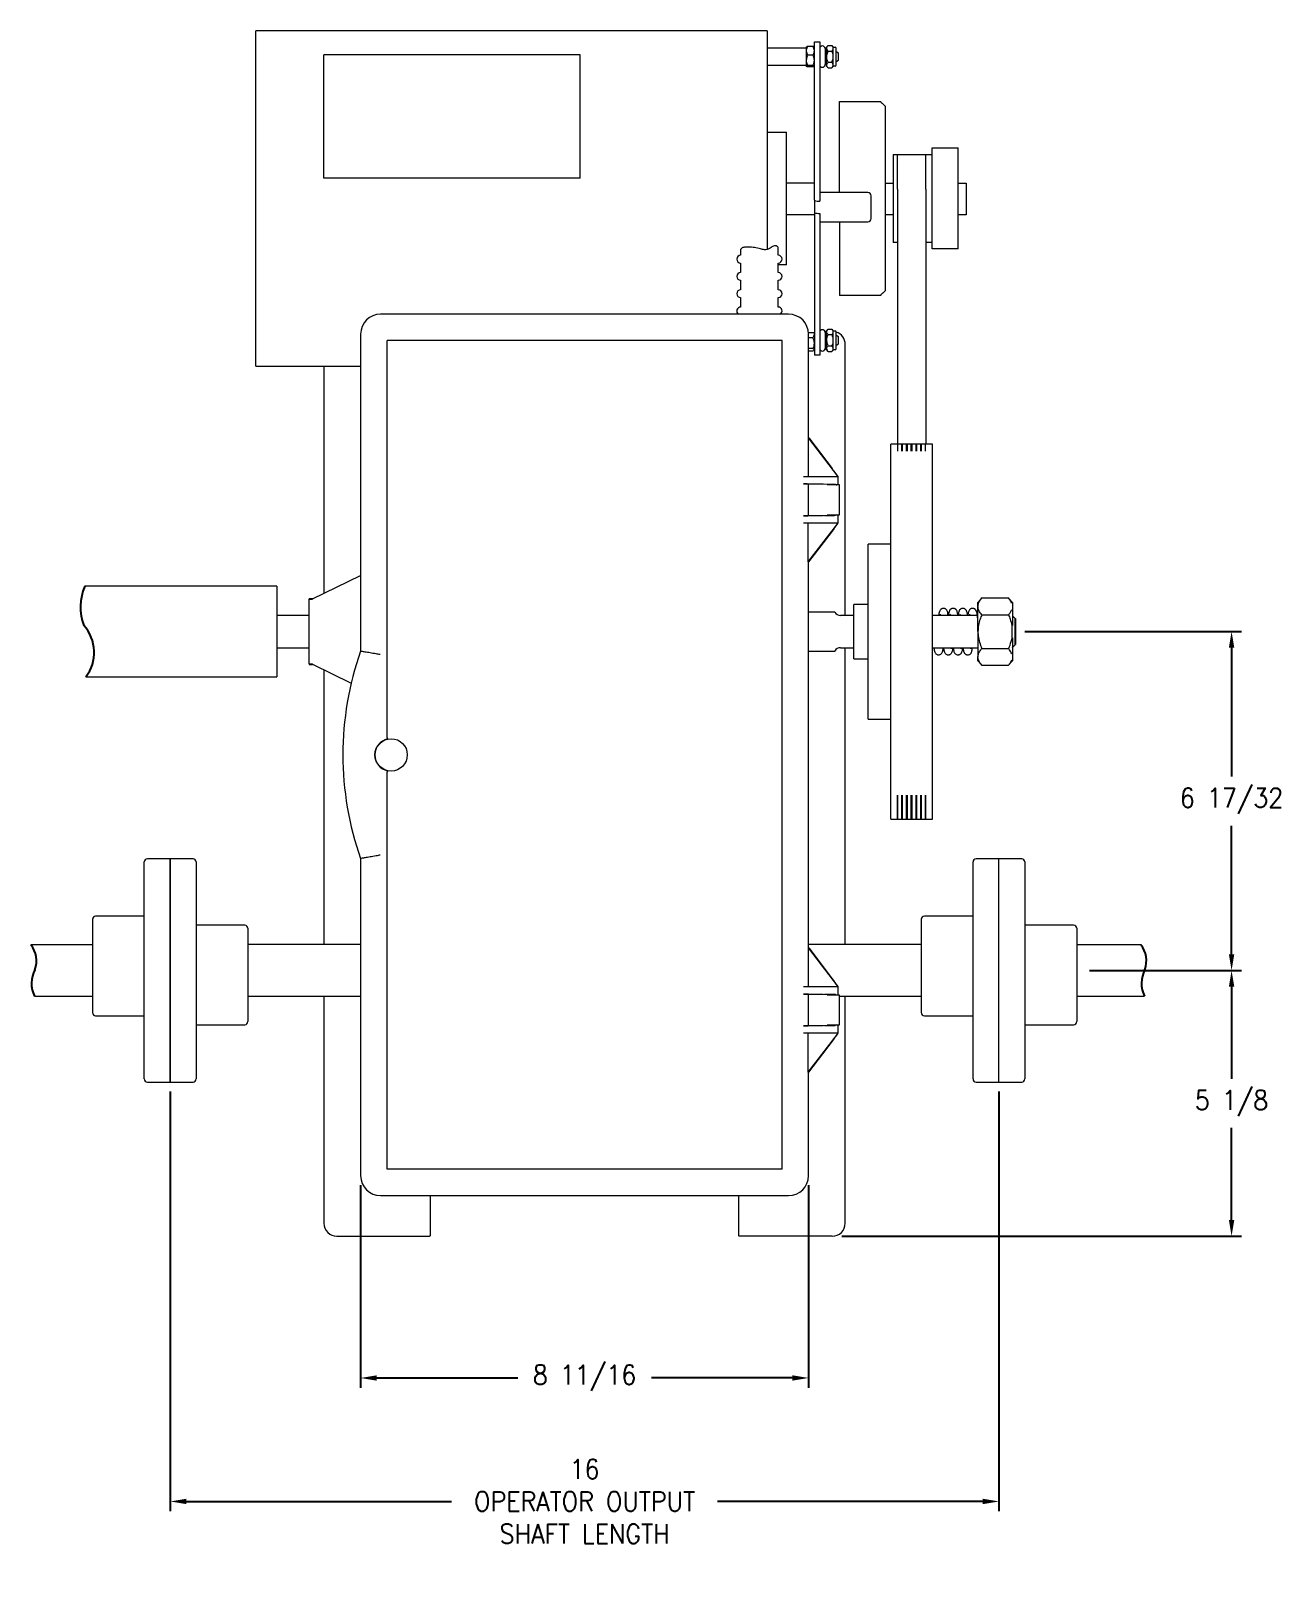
# Model space of a CAD drawing. Extents: x -1.4 to 50.9, y 7.6 to 42.8.
# Drawn here: x -1.38 to 22.76, y 10.89 to 40.79 of the extents above; entities that cross this region are included whole.
import ezdxf

# ---------------------------------------------------------------- set-up
doc = ezdxf.new("R2010")
doc.units = 0
doc.header["$LTSCALE"] = 0.5
doc.header["$MEASUREMENT"] = 0
doc.layers.get('Defpoints').update_dxf_attribs({"linetype": 'CONTINUOUS'})
doc.layers.add('DIM', color=1, linetype='CONTINUOUS')
doc.layers.add('OBJ', color=3, linetype='CONTINUOUS')
doc.styles.add('ROMANS', font='romans.shx', dxfattribs={"width": 0.9, "height": 0.375})
doc.dimstyles.new('GENIE', dxfattribs={"dimscale": 2, "dimtxt": 0.25, "dimasz": 0.156, "dimexe": 0.095, "dimexo": 0.0925, "dimgap": 0.095, "dimtad": 0, "dimtih": 1, "dimtoh": 1, "dimdec": 5, "dimzin": 4, "dimdsep": 46, "dimlunit": 5, "dimtxsty": 'ROMANS', "dimcen": 0.045, "dimadec": 0, "dimazin": 0, "dimtfac": 1, "dimtdec": 5, "dimtofl": 0, "dimtmove": 0, "dimatfit": 3, "dimfxl": 0, "dimfrac": 2, "dimtolj": 1, "dimtzin": 4, "dimarcsym": 0})

# ---------------------------------------------------------------- blocks, each defined once
blk = doc.blocks.new('*D31')
at = {"layer": 'Defpoints', "color": 0}
for p in [(1.312, 20.489), (17.312, 20.489), (17.312, 12.391)]:
    blk.add_point(p, dxfattribs=at)
at = {"layer": 'DIM', "color": 0, "lineweight": -2}
for p, q in [((1.312, 20.304), (1.312, 12.201)), ((17.312, 20.304), (17.312, 12.201)), ((1.624, 12.391), (6.744, 12.391)), ((17, 12.391), (11.881, 12.391))]:
    blk.add_line(p, q, dxfattribs=at)
at = {"layer": 'DIM', "color": 0}
for points in [[(1.624, 12.443), (1.624, 12.339), (1.312, 12.391)], [(17, 12.443), (17, 12.339), (17.312, 12.391)]]:
    blk.add_solid(points, dxfattribs=at)
at = {"layer": 'DIM', "color": 0, "insert": (9.312, 12.391), "char_height": 0.375, "attachment_point": 5, "style": 'ROMANS'}
blk.add_mtext('\\A1;16\\POPERATOR OUTPUT\\PSHAFT LENGTH', dxfattribs=at)
blk = doc.blocks.new('*D32')
at = {"layer": 'Defpoints', "color": 0}
for p in [(4.989, 18.682), (13.636, 18.682), (4.989, 14.775)]:
    blk.add_point(p, dxfattribs=at)
at = {"layer": 'DIM', "color": 0, "lineweight": -2}
for p, q in [((4.989, 18.497), (4.989, 14.585)), ((13.636, 18.497), (13.636, 14.585)), ((5.301, 14.775), (8.022, 14.775)), ((13.324, 14.775), (10.603, 14.775))]:
    blk.add_line(p, q, dxfattribs=at)
at = {"layer": 'DIM', "color": 0}
for points in [[(5.301, 14.827), (5.301, 14.723), (4.989, 14.775)], [(13.324, 14.827), (13.324, 14.723), (13.636, 14.775)]]:
    blk.add_solid(points, dxfattribs=at)
at = {"layer": 'DIM', "color": 0, "insert": (9.312, 14.775), "char_height": 0.375, "attachment_point": 5, "style": 'ROMANS'}
blk.add_mtext('\\A1;8 11/16', dxfattribs=at)
blk = doc.blocks.new('*D36')
at = {"layer": 'Defpoints', "color": 0}
for p in [(18.878, 22.645), (14.094, 17.513), (21.803, 17.513)]:
    blk.add_point(p, dxfattribs=at)
at = {"layer": 'DIM', "color": 0, "lineweight": -2}
for p, q in [((19.063, 22.645), (21.993, 22.645)), ((21.803, 22.333), (21.803, 20.554)), ((21.803, 17.825), (21.803, 19.603)), ((14.279, 17.513), (21.993, 17.513))]:
    blk.add_line(p, q, dxfattribs=at)
at = {"layer": 'DIM', "color": 0}
for points in [[(21.751, 22.333), (21.855, 22.333), (21.803, 22.645)], [(21.751, 17.825), (21.855, 17.825), (21.803, 17.513)]]:
    blk.add_solid(points, dxfattribs=at)
at = {"layer": 'DIM', "color": 0, "insert": (21.803, 20.079), "char_height": 0.375, "attachment_point": 5, "style": 'ROMANS'}
blk.add_mtext('\\A1;5 1/8', dxfattribs=at)
blk = doc.blocks.new('*D37')
at = {"layer": 'Defpoints', "color": 0}
for p in [(17.626, 29.188), (19.063, 22.645), (21.803, 22.645)]:
    blk.add_point(p, dxfattribs=at)
at = {"layer": 'DIM', "color": 0, "lineweight": -2}
for p, q in [((17.811, 29.188), (21.993, 29.188)), ((21.803, 28.876), (21.803, 26.392)), ((21.803, 22.957), (21.803, 25.44)), ((19.248, 22.645), (21.993, 22.645))]:
    blk.add_line(p, q, dxfattribs=at)
at = {"layer": 'DIM', "color": 0}
for points in [[(21.751, 28.876), (21.855, 28.876), (21.803, 29.188)], [(21.751, 22.957), (21.855, 22.957), (21.803, 22.645)]]:
    blk.add_solid(points, dxfattribs=at)
at = {"layer": 'DIM', "color": 0, "insert": (21.803, 25.916), "char_height": 0.375, "attachment_point": 5, "style": 'ROMANS'}
blk.add_mtext('\\A1;6 17/32', dxfattribs=at)

msp = doc.modelspace()

# ---------------------------------------------------------------- linework, layer by layer
at = {"layer": 'OBJ', "linetype": 'Continuous', "lineweight": 15}
for p, q in [((2.962946, 34.316168), (2.962946, 40.786163)), ((12.837943, 40.786163), (12.837943, 36.56649)), ((13.591947, 40.471871), (13.591947, 40.218647)), ((13.717943, 40.489254), (13.621946, 40.489254)), ((13.747942, 37.515865), (13.747942, 40.573856)), ((13.852546, 40.573856), (13.852546, 37.497026)), ((13.955545, 40.444863), (13.955545, 40.135865)), ((13.982944, 40.289577), (13.982944, 40.471871)), ((14.012943, 40.506868), (14.082948, 40.506868)), ((14.012943, 40.397804), (14.082948, 40.397804)), ((14.112948, 40.289577), (14.112948, 40.471871)), ((14.17044, 40.289663), (14.17044, 40.45187)), ((4.27544, 38.421971), (4.27544, 40.328277)), ((9.225442, 38.421971), (9.225442, 40.328277)), ((13.591947, 40.218647), (13.591947, 40.108857)), ((13.717943, 40.315725), (13.621946, 40.315725)), ((13.717943, 40.116836), (13.621946, 40.116836)), ((13.717943, 40.091473), (13.621946, 40.091473)), ((13.982944, 40.108857), (13.982944, 40.289577)), ((14.012943, 40.181298), (14.082948, 40.181298)), ((14.012943, 40.073859), (14.082948, 40.073859)), ((14.112948, 40.108857), (14.112948, 40.289577)), ((14.17044, 40.128858), (14.17044, 40.289663)), ((14.212943, 40.225363), (14.212943, 40.355365)), ((14.232148, 37.664187), (14.232148, 39.426161)), ((15.122144, 36.533062), (15.122144, 39.326159)), ((13.212946, 36.271159), (13.212946, 38.831159)), ((4.27544, 37.945068), (4.27544, 38.421971)), ((9.225442, 37.945068), (9.225442, 38.421971)), ((15.272741, 38.401161), (15.272741, 36.701161)), ((15.350246, 37.72966), (15.350246, 38.401161)), ((15.902242, 38.401097), (15.903246, 38.401161)), ((15.902242, 37.72966), (15.902242, 38.401161)), ((16.022746, 37.217689), (16.022746, 38.526159)), ((16.522749, 37.217689), (16.522749, 38.526159)), ((9.225442, 37.945068), (4.27544, 37.945068)), ((13.747942, 37.848489), (13.212946, 37.848489)), ((15.122144, 37.848489), (15.272741, 37.848489)), ((15.350246, 37.72966), (15.350246, 32.810076)), ((15.902242, 37.72966), (15.903246, 32.810076)), ((16.522749, 37.848489), (16.677947, 37.848489)), ((16.677947, 37.848489), (16.677947, 37.717099)), ((16.677947, 37.717099), (16.677947, 37.238659)), ((13.747942, 37.515865), (13.747942, 37.511306)), ((13.747942, 37.511306), (13.747942, 37.2772)), ((14.782942, 37.664187), (13.852546, 37.664187)), ((14.84294, 37.595299), (14.84294, 37.604415)), ((14.84294, 37.161954), (14.84294, 37.595299)), ((13.747942, 37.238659), (13.212946, 37.238659)), ((13.747942, 37.2772), (13.747942, 34.528464)), ((13.852546, 37.262994), (13.852546, 34.528464)), ((13.852546, 37.102183), (14.782942, 37.102183)), ((14.232148, 37.085918), (14.232148, 37.102183)), ((14.232148, 37.085918), (14.232148, 35.676159)), ((16.022746, 36.57616), (16.022746, 37.217689)), ((16.522749, 36.57616), (16.522749, 37.217689)), ((15.122144, 35.77616), (15.122144, 36.533062)), ((15.903246, 36.701161), (15.902242, 36.701222)), ((13.249929, 35.317883), (5.374935, 35.317883)), ((13.982944, 34.63045), (13.982944, 34.993462)), ((14.012943, 35.028429), (14.082948, 35.028429)), ((14.112948, 34.63045), (14.112948, 34.993462)), ((4.989025, 34.931983), (4.989025, 28.808849)), ((5.499936, 27.144227), (5.499936, 34.806982)), ((13.124937, 34.806982), (5.499936, 34.806982)), ((13.124937, 18.806974), (13.124937, 34.806982)), ((13.740527, 34.95893), (13.633638, 34.956254)), ((13.635838, 32.931979), (13.635838, 34.931983)), ((13.717943, 34.863306), (13.635867, 34.863306)), ((13.955545, 34.966456), (13.955545, 34.657456)), ((13.955545, 34.966455), (13.955545, 34.657457)), ((13.982944, 34.96542), (13.955545, 34.96542)), ((14.012943, 34.923453), (14.082948, 34.923453)), ((14.012943, 34.706979), (14.082948, 34.706979)), ((14.17044, 34.650449), (14.17044, 34.973462)), ((14.212943, 34.746956), (14.212943, 34.876956)), ((14.343942, 29.499587), (14.343942, 34.732528)), ((13.717943, 34.65548), (13.635867, 34.65548)), ((13.717943, 34.604131), (13.635867, 34.604131)), ((14.012943, 34.595483), (14.082948, 34.595483)), ((4.280941, 34.316168), (4.280941, 29.925269)), ((13.631014, 32.931979), (13.631014, 32.181974)), ((13.631014, 32.931979), (13.636571, 32.931979)), ((14.199558, 32.190347), (13.636571, 32.931979)), ((13.639236, 32.931979), (13.636571, 32.931979)), ((13.639236, 32.931979), (14.09226, 32.335201)), ((15.222739, 32.798859), (15.222739, 32.810085)), ((15.222739, 25.56508), (15.222739, 32.798859)), ((15.222744, 32.79885), (15.222744, 32.810085)), ((15.359746, 32.671424), (15.359746, 32.810085)), ((15.435744, 32.671424), (15.435744, 32.810085)), ((15.451743, 32.671424), (15.451743, 32.810085)), ((15.527741, 32.671424), (15.527741, 32.810085)), ((15.543746, 32.671424), (15.543746, 32.810085)), ((15.619744, 32.671424), (15.619744, 32.810085)), ((15.635743, 32.671424), (15.635743, 32.810085)), ((15.711741, 32.671424), (15.711741, 32.810085)), ((15.727746, 32.671424), (15.727746, 32.810085)), ((15.803744, 32.671424), (15.803744, 32.810085)), ((15.819743, 32.671424), (15.819743, 32.810085)), ((15.895741, 32.671424), (15.895741, 32.810085)), ((16.031739, 32.803684), (16.031739, 32.810085)), ((16.031739, 25.56508), (16.031739, 32.792673)), ((16.031743, 32.792669), (16.031743, 32.810076)), ((13.538021, 32.181974), (14.179705, 32.181974)), ((13.538021, 32.039064), (14.13541, 32.033141)), ((13.635838, 32.034728), (13.631361, 32.036962)), ((13.917942, 32.031977), (13.635838, 32.034728)), ((13.635838, 31.429229), (13.635838, 32.034728)), ((14.230843, 32.019474), (13.992884, 32.019474)), ((14.179705, 32.181974), (14.205847, 32.181974)), ((14.199558, 32.190347), (14.199558, 32.181974)), ((14.205847, 32.019474), (14.205847, 32.181974)), ((14.13541, 31.430815), (13.538021, 31.424892)), ((13.631361, 31.426995), (13.635838, 31.429229)), ((13.635838, 31.429229), (13.917942, 31.431979)), ((13.992884, 31.444482), (14.230843, 31.444482)), ((14.205847, 31.281982), (14.205847, 31.444482)), ((14.179705, 31.281982), (13.538021, 31.281982)), ((13.630291, 30.531977), (13.630291, 31.281982)), ((13.630291, 30.531977), (14.199041, 31.272999)), ((14.091781, 31.129732), (13.633679, 30.532888)), ((14.09226, 31.13038), (14.091781, 31.129732)), ((14.091781, 31.129732), (14.09226, 31.129732)), ((14.09226, 31.13038), (14.124775, 31.17276)), ((14.124775, 31.171652), (14.09226, 31.129732)), ((14.09226, 31.129732), (14.09226, 31.13038)), ((14.124775, 31.17276), (14.124775, 31.171652)), ((14.205847, 31.281982), (14.179705, 31.281982)), ((14.199041, 31.272999), (14.199041, 31.281982)), ((14.789747, 27.500081), (14.789747, 30.875084)), ((13.630291, 30.531977), (13.631361, 30.531977)), ((13.631361, 30.531977), (13.63535, 30.531977)), ((13.633679, 30.532888), (13.63535, 30.532888)), ((13.63535, 30.532888), (13.634646, 30.531977)), ((13.63535, 30.531977), (13.63535, 30.532888)), ((13.635838, 23.081978), (13.635838, 30.535704)), ((4.060634, 29.817547), (4.989025, 30.271498)), ((3.370435, 30.062583), (3.370435, 28.312582)), ((3.994801, 28.557618), (3.994801, 29.817547)), ((14.509746, 29.426222), (14.509746, 29.712587)), ((16.905946, 29.674721), (16.905946, 29.750086)), ((16.905946, 29.187587), (16.905946, 29.674721)), ((16.980945, 29.8371), (17.495938, 29.8371)), ((17.570946, 29.750086), (17.570946, 29.723513)), ((17.570946, 29.723513), (17.570946, 29.603506)), ((17.570946, 29.603506), (17.570946, 29.307585)), ((14.509746, 28.948943), (14.509746, 29.426222)), ((16.980945, 29.512343), (17.495938, 29.512343)), ((17.565943, 29.187587), (17.565943, 29.30767)), ((16.905946, 29.187587), (16.905946, 28.700444)), ((17.565943, 29.065205), (17.565943, 29.187587)), ((17.570946, 29.06758), (17.570946, 28.771659)), ((14.343942, 23.144277), (14.343942, 28.875587)), ((14.509746, 28.662588), (14.509746, 28.948943)), ((16.905946, 28.625088), (16.905946, 28.700444)), ((16.980945, 28.862822), (17.495938, 28.862822)), ((17.570946, 28.771659), (17.570946, 28.651662)), ((4.060634, 28.557618), (4.807696, 28.192331)), ((4.280941, 28.449898), (4.280941, 23.144277)), ((16.980945, 28.538066), (17.495938, 28.538066)), ((17.570946, 28.651662), (17.570946, 28.625088)), ((5.499936, 18.806974), (5.499936, 26.469728)), ((15.350246, 25.56508), (15.350246, 26.02936)), ((15.359746, 25.56508), (15.359746, 26.02936)), ((15.435739, 25.56508), (15.435739, 26.02936)), ((15.451743, 25.56508), (15.451743, 26.02936)), ((15.527746, 25.56508), (15.527746, 26.02936)), ((15.543741, 25.56508), (15.543741, 26.02936)), ((15.619744, 25.56508), (15.619744, 26.02936)), ((15.635748, 25.56508), (15.635748, 26.02936)), ((15.711741, 25.56508), (15.711741, 26.02936)), ((15.727746, 25.56508), (15.727746, 26.02936)), ((15.803739, 25.56508), (15.803739, 26.02936)), ((15.819743, 25.56508), (15.819743, 26.02936)), ((15.895746, 25.56508), (15.895746, 26.02936)), ((15.902242, 25.56508), (15.902242, 26.02936)), ((16.031739, 25.571481), (16.031739, 25.570806)), ((0.812439, 20.548528), (0.812439, 24.741024)), ((1.312442, 20.488529), (1.312442, 24.801023)), ((1.312442, 24.801023), (1.312442, 20.488529)), ((1.812445, 24.741024), (1.812445, 20.548528)), ((4.989025, 24.805106), (4.989025, 18.681982)), ((16.812447, 20.548528), (16.812447, 24.741024)), ((17.312441, 20.488529), (17.312441, 24.801023)), ((17.812444, 24.741024), (17.812444, 20.548528)), ((-0.187558, 23.631965), (-0.187558, 21.829774)), ((15.812443, 23.631967), (15.81244, 21.829774)), ((2.812442, 23.459546), (2.812442, 21.657587)), ((18.812443, 23.459778), (18.812441, 21.769775)), ((13.631014, 23.081978), (13.631014, 22.331974)), ((13.631014, 23.081978), (13.636571, 23.081978)), ((14.199558, 22.340346), (13.636571, 23.081978)), ((13.639236, 23.081978), (13.636571, 23.081978)), ((13.639236, 23.081978), (14.09226, 22.4852)), ((14.09226, 22.4852), (14.125103, 22.441928)), ((4.280941, 22.145275), (4.280941, 17.762531)), ((13.538021, 22.331974), (14.179705, 22.331974)), ((13.538021, 22.189063), (14.13541, 22.18314)), ((13.635838, 22.184727), (13.631361, 22.186961)), ((13.917942, 22.181976), (13.635838, 22.184727)), ((13.635838, 21.579228), (13.635838, 22.184727)), ((14.230843, 22.169474), (13.992884, 22.169474)), ((14.179705, 22.331974), (14.205847, 22.331974)), ((14.199558, 22.340346), (14.199558, 22.331974)), ((14.205847, 22.169474), (14.205847, 22.331974)), ((14.343942, 17.762531), (14.343942, 22.145275)), ((14.13541, 21.580814), (13.538021, 21.574891)), ((13.631361, 21.576994), (13.635838, 21.579228)), ((13.635838, 21.579228), (13.917942, 21.581978)), ((13.992884, 21.594481), (14.230843, 21.594481)), ((14.205847, 21.431981), (14.205847, 21.594481)), ((18.812441, 21.769775), (18.812441, 21.657587)), ((14.179705, 21.431981), (13.538021, 21.431981)), ((13.630291, 20.681976), (13.630291, 21.431981)), ((13.630291, 20.681976), (14.199041, 21.422998)), ((14.091781, 21.27974), (13.633679, 20.682887)), ((14.09226, 21.280379), (14.091781, 21.27974)), ((14.091781, 21.27974), (14.09226, 21.27974)), ((14.09226, 21.280379), (14.124775, 21.322759)), ((14.124775, 21.321651), (14.09226, 21.27974)), ((14.09226, 21.27974), (14.09226, 21.280379)), ((14.124775, 21.322759), (14.124775, 21.321651)), ((14.205847, 21.431981), (14.179705, 21.431981)), ((14.199041, 21.422998), (14.199041, 21.431981)), ((13.630291, 20.681976), (13.631361, 20.681976)), ((13.631361, 20.681976), (13.63535, 20.681976)), ((13.633679, 20.682887), (13.63535, 20.682887)), ((13.63535, 20.682887), (13.634646, 20.681976)), ((13.63535, 20.681976), (13.63535, 20.682887)), ((13.635838, 18.681982), (13.635838, 20.685703)), ((13.124937, 18.806974), (5.499936, 18.806974)), ((5.374935, 18.296073), (13.249929, 18.296073)), ((6.333443, 18.296073), (6.333443, 17.561471)), ((12.291439, 17.561471), (12.291439, 18.296073)), ((4.530943, 17.51253), (6.318875, 17.51253)), ((6.333443, 17.561471), (6.333443, 17.526478)), ((12.291439, 17.526478), (12.291439, 17.561471)), ((14.09394, 17.51253), (12.306017, 17.51253))]:
    msp.add_line(p, q, dxfattribs=at)
at = {"layer": 'OBJ'}
for p, q in [((3.994801, 29.817547), (4.060634, 29.817547)), ((17.625942, 29.439588), (17.625942, 28.935586)), ((3.994801, 28.557618), (4.060634, 28.557618))]:
    msp.add_line(p, q, dxfattribs=at)
at = {"layer": 'OBJ', "linetype": 'Continuous', "lineweight": 15, "flags": 128}
msp.add_lwpolyline([(17.312441, 24.801023), (17.312441, 24.801023)], dxfattribs=at)
at = {"layer": 'OBJ', "linetype": 'Continuous', "lineweight": 15}
msp.add_circle((5.577424, 26.806978), 0.3125, dxfattribs=at)
for centre, radius, start, end in [((13.904045, 40.444864), 0.0515, 0, 180), ((14.150445, 40.45187), 0.02, 0, 90), ((13.904045, 40.135864), 0.0515, 180, 0), ((14.150445, 40.128858), 0.02, 270, 0), ((13.836188, 37.767476), 0.270944, 250.992058, 273.6143477), ((14.783064, 37.604311), 0.059876, 0.1000855, 90.1176964), ((13.835824, 37.532077), 0.269603, 250.9756734, 273.5559462), ((14.783064, 37.162059), 0.059876, 269.8823036, 359.8999145), ((12.324943, 36.379903), 0.075, 90, 270), ((13.049943, 36.379903), 0.075, 270, 90), ((12.324943, 36.046361), 0.075, 90, 270), ((13.049943, 36.046361), 0.075, 270, 90), ((12.324943, 35.71282), 0.075, 90, 270), ((13.049943, 35.71282), 0.075, 270, 90), ((5.374933, 34.931978), 0.385909, 90, 180), ((12.324943, 35.379278), 0.075, 90, 234.9390204), ((13.049943, 35.379278), 0.075, 305.0609796, 90), ((13.249933, 34.931978), 0.385909, 0, 90), ((13.904045, 34.966456), 0.0515, 0, 180), ((13.904045, 34.966456), 0.0515, 0, 61.5933844), ((14.150445, 34.973462), 0.02, 0, 90), ((14.093943, 34.732528), 0.25, 0, 72.1816636), ((13.904045, 34.657456), 0.0515, 180, 0), ((13.904045, 34.657456), 0.0515, 298.5704506, 0), ((14.150445, 34.65045), 0.02, 270, 0), ((14.250943, 29.624584), 0.125, 210, 270), ((10.656787, 26.806978), 6.010909, 160.5466288, 199.4533712), ((14.250943, 28.750584), 0.125, 90, 150), ((5.577424, 26.806978), 0.31504, 102.5866872, 257.4133128), ((0.872443, 24.741028), 0.06, 90, 180), ((1.752443, 24.741028), 0.06, 0, 90), ((16.872443, 24.741028), 0.06, 90, 180), ((17.752443, 24.741028), 0.06, 0, 90), ((-0.127557, 23.631967), 0.06, 90, 180), ((15.872443, 23.631967), 0.06, 90, 180), ((2.752443, 23.459778), 0.06, 0, 90), ((18.752443, 23.459778), 0.06, 0, 90), ((-0.127557, 21.829778), 0.06, 180, 270), ((15.872443, 21.829778), 0.06, 180, 270), ((2.752443, 21.657589), 0.06, 270, 0), ((18.752443, 21.657589), 0.06, 270, 0), ((0.872443, 20.548528), 0.06, 180, 270), ((1.752443, 20.548528), 0.06, 270, 0), ((16.872443, 20.548528), 0.06, 180, 270), ((17.752443, 20.548528), 0.06, 270, 0), ((5.374933, 18.681978), 0.385909, 180, 270), ((13.249933, 18.681978), 0.385909, 270, 0), ((4.530943, 17.762528), 0.25, 180, 270), ((14.093943, 17.762528), 0.25, 270, 0)]:
    msp.add_arc(centre, radius, start, end, dxfattribs=at)
at = {"layer": 'OBJ'}
for centre, radius, start, end in [((0.616395, 29.658537), 1.035988, 157.0448202, 199.8936723), ((-0.923421, 28.785453), 0.76873, 322.0384322, 42.6230742), ((-1.786742, 22.828757), 0.516918, 340.7615955, 37.3381959), ((19.641687, 22.828757), 0.516918, 340.7615955, 37.3381959), ((-0.813983, 22.393628), 0.552326, 151.3514046, 206.4892869), ((20.614445, 22.393628), 0.552326, 151.3514046, 206.4892869)]:
    msp.add_arc(centre, radius, start, end, dxfattribs=at)
at = {"layer": 'OBJ', "linetype": 'Continuous', "lineweight": 15}
for centre, major_axis, ratio, start_param, end_param in [((14.085843, 32.341895), (-0.124992, 0.167957), 0.008359396, 3.581087765, 4.404121457), ((13.256422, 32.036905), (0.375, 0), 0.008726868, 0.017453293, 0.721324599), ((13.256422, 31.427051), (0.375, 0), 0.008726868, 5.561860708, 6.265732015), ((14.085843, 31.431979), (0.142, 0), 0.008726868, 3.14263738, 5.068976075), ((14.085843, 31.123754), (0.124992, 0.166179), 0.008384536, 5.011049807, 5.834083499), ((14.085843, 22.491895), (-0.124992, 0.167957), 0.008359396, 3.581087765, 4.404121457), ((13.256422, 22.186905), (0.375, 0), 0.008726868, 0.017453293, 0.721324599), ((14.085843, 22.181977), (0.142, 0), 0.008726868, 1.214209232, 3.140547927), ((13.256422, 21.577051), (0.375, 0), 0.008726868, 5.561860708, 6.265732015), ((14.085843, 21.581979), (0.142, 0), 0.008726868, 3.14263738, 5.068976075), ((14.085843, 21.273754), (0.124992, 0.166179), 0.008384536, 5.011049807, 5.834083499)]:
    msp.add_ellipse(centre, major_axis=major_axis, ratio=ratio, start_param=start_param, end_param=end_param, dxfattribs=at)
for points in [[(12.837943, 40.786163), (2.962946, 40.786163)], [(12.837943, 40.460365), (13.591947, 40.460365)], [(13.591947, 40.471871), (13.598461, 40.479471)], [(13.621946, 40.489254), (13.598827, 40.479157)], [(13.73971, 40.481473), (13.747942, 40.471871)], [(13.747942, 40.573856), (13.852546, 40.573856)], [(13.955545, 40.409363), (13.982944, 40.409363)], [(13.982944, 40.471871), (14.012559, 40.506425)], [(14.08338, 40.506361), (14.112948, 40.471871)], [(14.112948, 40.471871), (14.150447, 40.471871)], [(14.17044, 40.385364), (14.182943, 40.385364)], [(14.182943, 40.385364), (14.212943, 40.355365)], [(9.225442, 40.328277), (4.27544, 40.328277)], [(13.591947, 40.120363), (12.837943, 40.120363)], [(13.598461, 40.101256), (13.591947, 40.108857)], [(13.747942, 40.108857), (13.73971, 40.099255)], [(13.982944, 40.171365), (13.955545, 40.171365)], [(14.012559, 40.074303), (13.982944, 40.108857)], [(14.112948, 40.108857), (14.08338, 40.074366)], [(14.150447, 40.108857), (14.112948, 40.108857)], [(14.182943, 40.195364), (14.17044, 40.195364)], [(14.212943, 40.225363), (14.182943, 40.195364)], [(14.232148, 39.426161), (15.022149, 39.426161)], [(15.022149, 39.426161), (15.122144, 39.326159)], [(12.837943, 38.831159), (13.212946, 38.831159)], [(15.272741, 38.401161), (15.352246, 38.401161)], [(15.350246, 38.401161), (15.902242, 38.401161)], [(15.443248, 38.401161), (15.444243, 38.401161)], [(15.535246, 38.401161), (15.536241, 38.401161)], [(15.627244, 38.401161), (15.628248, 38.401161)], [(15.719241, 38.401161), (15.720246, 38.401161)], [(15.811248, 38.401161), (15.812243, 38.401161)], [(15.903246, 38.401161), (16.022746, 38.401161)], [(16.022746, 38.526159), (16.522749, 38.526159)], [(15.272741, 37.238659), (15.122144, 37.238659)], [(16.677947, 37.238659), (16.522749, 37.238659)], [(12.32494, 36.564521), (12.32494, 36.454905)], [(13.049939, 36.454905), (13.049939, 36.602527)], [(15.350246, 36.701161), (15.272741, 36.701161)], [(16.022746, 36.701161), (15.903246, 36.701161)], [(16.522749, 36.57616), (16.022746, 36.57616)], [(12.32494, 36.304898), (12.32494, 36.121363)], [(13.049939, 36.121363), (13.049939, 36.304898)], [(13.212946, 36.271159), (13.049943, 36.271159)], [(12.32494, 35.971366), (12.32494, 35.787821)], [(13.049939, 35.787821), (13.049939, 35.971366)], [(12.32494, 35.637824), (12.32494, 35.454279)], [(13.049939, 35.454279), (13.049939, 35.637824)], [(15.022149, 35.676159), (14.232148, 35.676159)], [(15.122144, 35.77616), (15.022149, 35.676159)], [(13.982944, 34.993462), (14.014858, 35.03069)], [(14.081033, 35.03069), (14.112948, 34.993462)], [(14.112948, 34.993462), (14.150447, 34.993462)], [(13.982944, 34.692956), (13.955545, 34.692956)], [(14.17044, 34.906956), (14.182943, 34.906956)], [(14.182943, 34.716956), (14.17044, 34.716956)], [(14.182943, 34.906956), (14.212943, 34.876956)], [(14.212943, 34.746956), (14.182943, 34.716956)], [(13.747942, 34.63045), (13.73635, 34.616924)], [(13.852546, 34.528464), (13.747942, 34.528464)], [(14.014858, 34.593221), (13.982944, 34.63045)], [(14.112948, 34.63045), (14.081033, 34.593221)], [(14.150447, 34.63045), (14.112948, 34.63045)], [(2.962946, 34.316168), (4.989025, 34.316168)], [(16.031739, 32.810085), (15.222744, 32.810085)], [(16.031743, 32.810076), (15.903246, 32.810076)], [(14.230843, 31.444482), (14.230843, 32.019474)], [(15.222739, 30.875084), (14.789747, 30.875084)], [(1.980436, 30.062583), (-0.337553, 30.062583)], [(3.370435, 30.062583), (1.980436, 30.062583)], [(14.789747, 29.712587), (14.509746, 29.712587)], [(16.980945, 29.8371), (16.905946, 29.750086)], [(17.570946, 29.750086), (17.495938, 29.8371)], [(3.994801, 29.499587), (3.370435, 29.499587)], [(14.142694, 29.562083), (13.635838, 29.562083)], [(14.509746, 29.499587), (14.25094, 29.499587)], [(16.905946, 29.499587), (16.031739, 29.499587)], [(16.183022, 29.499587), (16.071744, 29.499587)], [(16.370537, 29.499587), (16.331827, 29.499587)], [(16.557921, 29.499587), (16.51938, 29.499587)], [(16.745774, 29.499587), (16.706923, 29.499587)], [(17.625942, 29.439588), (17.570946, 29.494584)], [(3.370435, 28.875587), (3.994801, 28.875587)], [(4.989025, 28.808849), (4.993503, 28.808079)], [(13.635838, 28.813082), (14.142694, 28.813082)], [(14.25094, 28.875587), (14.509746, 28.875587)], [(16.031739, 28.875587), (16.905946, 28.875587)], [(16.202593, 28.875587), (16.242044, 28.875587)], [(16.391009, 28.875587), (16.429532, 28.875587)], [(16.578553, 28.875587), (16.616944, 28.875587)], [(17.570946, 28.880581), (17.625942, 28.935586)], [(14.509746, 28.662588), (14.789747, 28.662588)], [(16.905946, 28.625088), (16.980945, 28.538066)], [(17.495938, 28.538066), (17.570946, 28.625088)], [(-0.317337, 28.312582), (1.980436, 28.312582)], [(1.980436, 28.312582), (3.370435, 28.312582)], [(14.789747, 27.500081), (15.222739, 27.500081)], [(5.500039, 27.143223), (5.499936, 27.144227)], [(5.499936, 26.469728), (5.500039, 26.470732)], [(15.222739, 25.56508), (16.031739, 25.56508)], [(1.312442, 24.801023), (0.872447, 24.801023)], [(1.752446, 24.801023), (1.312442, 24.801023)], [(4.989025, 24.805106), (4.993503, 24.805876)], [(17.312441, 24.801023), (16.872446, 24.801023)], [(17.752445, 24.801023), (17.312441, 24.801023)], [(0.812439, 23.691964), (-0.127559, 23.691964)], [(16.812447, 23.691964), (15.872439, 23.691964)], [(2.752443, 23.519777), (1.812445, 23.519777)], [(18.752442, 23.519777), (17.812444, 23.519777)], [(-0.187558, 23.142278), (-1.375757, 23.142278)], [(4.989025, 23.144277), (2.812442, 23.144277)], [(15.81244, 23.144277), (13.635838, 23.144277)], [(20.052672, 23.142278), (18.812441, 23.142278)], [(-1.308324, 22.147274), (-0.187558, 22.147274)], [(2.812442, 22.145275), (4.989025, 22.145275)], [(14.230843, 21.594481), (14.230843, 22.169474)], [(14.230843, 22.145275), (15.81244, 22.145275)], [(18.812441, 22.147274), (20.120104, 22.147274)], [(-0.127559, 21.769775), (0.812439, 21.769775)], [(1.812445, 21.597588), (2.752443, 21.597588)], [(15.872439, 21.769775), (16.812447, 21.769775)], [(17.812444, 21.597588), (18.752442, 21.597588)], [(0.872447, 20.488529), (1.312442, 20.488529)], [(1.312442, 20.488529), (1.752446, 20.488529)], [(16.872446, 20.488529), (17.312441, 20.488529)], [(17.312441, 20.488529), (17.752445, 20.488529)]]:
    msp.add_open_spline(points, degree=1, dxfattribs=at)
for points, knots in [([(13.621946, 40.315725), (13.611381, 40.339403), (13.590129, 40.387031), (13.601484, 40.448339), (13.617538, 40.48044), (13.621946, 40.489254)], [0, 0, 0, 0, 0.417654337, 0.840101315, 1, 1, 1, 1]), ([(13.717943, 40.489254), (13.728508, 40.465576), (13.74976, 40.417947), (13.738405, 40.356638), (13.722351, 40.324539), (13.717943, 40.315725)], [0, 0, 0, 0, 0.41766239, 0.840109262, 1, 1, 1, 1]), ([(13.737007, 40.479157), (13.736039, 40.481256), (13.734425, 40.484758), (13.722656, 40.487968), (13.717943, 40.489254)], [0, 0, 0, 0, 0.599458797, 1, 1, 1, 1]), ([(14.012943, 40.397804), (14.002376, 40.412686), (13.981121, 40.442621), (13.992496, 40.481147), (14.008539, 40.501328), (14.012943, 40.506868)], [0, 0, 0, 0, 0.417675251, 0.840137988, 1, 1, 1, 1]), ([(14.012943, 40.181298), (14.009136, 40.190709), (13.994194, 40.227647), (13.982255, 40.296184), (13.997342, 40.359918), (14.010435, 40.391714), (14.012943, 40.397804)], [0, 0, 0, 0, 0.136754206, 0.536770794, 0.911277174, 1, 1, 1, 1]), ([(14.082948, 40.506868), (14.093515, 40.491986), (14.114771, 40.462047), (14.103397, 40.423523), (14.087353, 40.403343), (14.082948, 40.397804)], [0, 0, 0, 0, 0.417639549, 0.840143161, 1, 1, 1, 1]), ([(14.082948, 40.397804), (14.085456, 40.391714), (14.09855, 40.359918), (14.113637, 40.296184), (14.101697, 40.227647), (14.086755, 40.190709), (14.082948, 40.181298)], [0, 0, 0, 0, 0.088722826, 0.463229206, 0.863245794, 1, 1, 1, 1]), ([(13.621946, 40.091473), (13.611381, 40.094934), (13.590129, 40.101896), (13.601482, 40.110854), (13.617538, 40.115547), (13.621946, 40.116836)], [0, 0, 0, 0, 0.417668657, 0.84012958, 1, 1, 1, 1]), ([(13.621946, 40.116836), (13.619435, 40.12243), (13.606324, 40.151631), (13.591272, 40.210188), (13.60318, 40.273151), (13.618136, 40.30708), (13.621946, 40.315725)], [0, 0, 0, 0, 0.088736095, 0.463228016, 0.863224647, 1, 1, 1, 1]), ([(13.717943, 40.315725), (13.721753, 40.30708), (13.736708, 40.273151), (13.748616, 40.210188), (13.733565, 40.151631), (13.720454, 40.12243), (13.717943, 40.116836)], [0, 0, 0, 0, 0.136775353, 0.536771984, 0.911263905, 1, 1, 1, 1]), ([(13.717943, 40.116836), (13.728508, 40.113375), (13.749759, 40.106413), (13.738407, 40.097455), (13.722351, 40.092762), (13.717943, 40.091473)], [0, 0, 0, 0, 0.417668657, 0.84012958, 1, 1, 1, 1]), ([(14.012943, 40.073859), (14.002376, 40.08852), (13.98112, 40.11801), (13.992498, 40.155964), (14.008539, 40.175841), (14.012943, 40.181298)], [0, 0, 0, 0, 0.417661023, 0.840118724, 1, 1, 1, 1]), ([(14.082948, 40.181298), (14.093515, 40.166636), (14.114771, 40.137144), (14.103398, 40.099199), (14.087353, 40.079317), (14.082948, 40.073859)], [0, 0, 0, 0, 0.417660165, 0.840153319, 1, 1, 1, 1]), ([(13.046776, 36.602527), (13.047769, 36.603149), (13.053073, 36.606471), (13.032948, 36.627411), (12.998705, 36.640563), (12.951486, 36.632502), (12.901821, 36.596434), (12.846032, 36.564541), (12.779334, 36.558079), (12.697236, 36.582508), (12.591478, 36.6069), (12.48189, 36.613548), (12.394731, 36.610694), (12.341255, 36.597638), (12.32302, 36.565265), (12.325536, 36.564588), (12.325785, 36.564521)], [0, 0, 0, 0, 0.020838818, 0.11126239, 0.179195022, 0.231876563, 0.306354892, 0.370040081, 0.415987171, 0.486363791, 0.590279485, 0.692679066, 0.791552748, 0.892469783, 0.989387659, 1, 1, 1, 1]), ([(14.012943, 34.923453), (14.002376, 34.937777), (13.981121, 34.96659), (13.992495, 35.003673), (14.008539, 35.023097), (14.012943, 35.028429)], [0, 0, 0, 0, 0.417680342, 0.840146075, 1, 1, 1, 1]), ([(14.082948, 35.028429), (14.093515, 35.014105), (14.114772, 34.98529), (14.103394, 34.948205), (14.087353, 34.928785), (14.082948, 34.923453)], [0, 0, 0, 0, 0.417645187, 0.840111381, 1, 1, 1, 1]), ([(13.740527, 34.95893), (13.741048, 34.957577), (13.749976, 34.934379), (13.737753, 34.900125), (13.72221, 34.871237), (13.717943, 34.863306)], [0, 0, 0, 0, 0.043020918, 0.73725822, 1, 1, 1, 1]), ([(13.717943, 34.863306), (13.720454, 34.857461), (13.733566, 34.826944), (13.748616, 34.76576), (13.736709, 34.699967), (13.721753, 34.664514), (13.717943, 34.65548)], [0, 0, 0, 0, 0.088730838, 0.463230651, 0.863229349, 1, 1, 1, 1]), ([(14.012943, 34.706979), (14.002376, 34.736518), (13.98112, 34.795938), (13.992496, 34.872405), (14.008539, 34.912457), (14.012943, 34.923453)], [0, 0, 0, 0, 0.417658767, 0.840133895, 1, 1, 1, 1]), ([(14.012943, 34.595483), (14.010435, 34.598619), (13.997339, 34.614996), (13.982255, 34.647812), (13.994196, 34.683113), (14.009136, 34.702132), (14.012943, 34.706979)], [0, 0, 0, 0, 0.0887053772, 0.4632310965, 0.863234167, 1, 1, 1, 1]), ([(14.082948, 34.923453), (14.093515, 34.893913), (14.114771, 34.834493), (14.103396, 34.758026), (14.087353, 34.717974), (14.082948, 34.706979)], [0, 0, 0, 0, 0.417658069, 0.840133208, 1, 1, 1, 1]), ([(14.082948, 34.706979), (14.086755, 34.702132), (14.101696, 34.683113), (14.113636, 34.647812), (14.098553, 34.614996), (14.085456, 34.598619), (14.082948, 34.595483)], [0, 0, 0, 0, 0.136765833, 0.5367689035, 0.9112946228, 1, 1, 1, 1]), ([(13.717943, 34.65548), (13.728508, 34.648473), (13.74976, 34.634377), (13.738408, 34.61624), (13.722351, 34.606739), (13.717943, 34.604131)], [0, 0, 0, 0, 0.417646337, 0.840130538, 1, 1, 1, 1]), ([(14.179705, 32.015795), (14.179614, 32.015848), (14.17699, 32.017387), (14.169432, 32.02155), (14.155107, 32.029551), (14.142662, 32.031819), (14.13541, 32.033141)], [0, 0, 0, 0, 0.0063826936, 0.1845950087, 0.5247953169, 1, 1, 1, 1]), ([(14.13541, 31.430815), (14.143091, 31.432326), (14.158222, 31.435304), (14.172571, 31.44398), (14.179614, 31.448108), (14.179705, 31.448161)], [0, 0, 0, 0, 0.504420276, 0.99361593, 1, 1, 1, 1]), ([(16.332136, 29.499587), (16.329619, 29.519824), (16.324459, 29.55333), (16.311333, 29.591987), (16.296093, 29.612338), (16.286329, 29.620942), (16.278635, 29.625931), (16.270761, 29.630156), (16.258342, 29.63489), (16.238909, 29.637676), (16.219094, 29.634678), (16.20247, 29.627417), (16.186813, 29.616735), (16.168076, 29.594179), (16.157181, 29.557826), (16.1518, 29.526771), (16.148995, 29.505494), (16.148216, 29.499587)], [0.5852893178, 0.5852893178, 0.5852893178, 0.5852893178, 0.6540467137, 0.7149350935, 0.7391825331, 0.7564482592, 0.7624683523, 0.7670229318, 0.7780766416, 0.7933558578, 0.8125495561, 0.8234689717, 0.835827918, 0.8660880885, 0.9297485362, 0.9804965529, 1, 1, 1, 1]), ([(16.519606, 29.499587), (16.518631, 29.507084), (16.516241, 29.52394), (16.511508, 29.550802), (16.503367, 29.579966), (16.491935, 29.602407), (16.479077, 29.616689), (16.468841, 29.624632), (16.454891, 29.631843), (16.438715, 29.636465), (16.417028, 29.637322), (16.395434, 29.630685), (16.37074, 29.614909), (16.353532, 29.589431), (16.342887, 29.5486), (16.33845, 29.521447), (16.336053, 29.502685), (16.335657, 29.499587)], [0.5856187968, 0.5856187968, 0.5856187968, 0.5856187968, 0.6116045161, 0.646546962, 0.6865638652, 0.7254771657, 0.746924096, 0.7613305203, 0.7708403068, 0.7835893425, 0.8005159476, 0.821064063, 0.833098889, 0.8799879813, 0.9403065892, 0.9901419121, 1, 1, 1, 1]), ([(16.707113, 29.499587), (16.705763, 29.510056), (16.702099, 29.535055), (16.69523, 29.567821), (16.683762, 29.594595), (16.673177, 29.609995), (16.663383, 29.619343), (16.655583, 29.624728), (16.648327, 29.628927), (16.636296, 29.634027), (16.618118, 29.637468), (16.599187, 29.635852), (16.582287, 29.629865), (16.565509, 29.620084), (16.547554, 29.600668), (16.535989, 29.573146), (16.528542, 29.536159), (16.524761, 29.515775), (16.523072, 29.499706), (16.523059, 29.499587)], [0.5848043201, 0.5848043201, 0.5848043201, 0.5848043201, 0.6210453901, 0.677444366, 0.7086702277, 0.7341736794, 0.7527644648, 0.7594346435, 0.7644412224, 0.7746787452, 0.7891207252, 0.8075871996, 0.8181202875, 0.8298453097, 0.8585369002, 0.9085836917, 0.9500231349, 0.9996299318, 1, 1, 1, 1]), ([(16.905946, 29.390346), (16.904621, 29.404303), (16.901385, 29.438372), (16.897227, 29.479455), (16.892917, 29.512916), (16.887624, 29.545905), (16.878339, 29.582979), (16.862207, 29.609677), (16.846051, 29.623159), (16.83277, 29.630606), (16.817192, 29.635793), (16.796647, 29.637639), (16.77569, 29.632808), (16.760106, 29.624448), (16.745468, 29.612849), (16.73335, 29.596057), (16.721884, 29.567489), (16.715814, 29.536189), (16.712184, 29.510366), (16.710668, 29.499587)], [0, 0, 0, 0, 0.067174703, 0.163984236, 0.233611501, 0.293360572, 0.404354947, 0.504837238, 0.535214611, 0.554017256, 0.577031779, 0.608149837, 0.646505179, 0.668583987, 0.693815324, 0.755356691, 0.819670914, 0.924726632, 1, 1, 1, 1]), ([(16.905946, 29.674721), (16.908796, 29.69745), (16.914599, 29.74373), (16.948246, 29.797543), (16.973576, 29.828185), (16.980945, 29.8371)], [0, 0, 0, 0, 0.406289663, 0.827270512, 1, 1, 1, 1]), ([(16.980945, 29.512343), (16.961256, 29.537594), (16.92116, 29.589014), (16.905997, 29.645164), (16.905948, 29.673958), (16.905946, 29.674721)], [0, 0, 0, 0, 0.484350101, 0.986328898, 1, 1, 1, 1]), ([(17.56003, 29.73472), (17.547859, 29.760233), (17.531196, 29.795164), (17.503426, 29.828194), (17.495938, 29.8371)], [0, 0, 0, 0, 0.73038165, 1, 1, 1, 1]), ([(17.495938, 29.512343), (17.509475, 29.528847), (17.53671, 29.56205), (17.552226, 29.597096), (17.56003, 29.614723)], [0, 0, 0, 0, 0.497033742, 1, 1, 1, 1]), ([(16.178882, 29.523448), (16.17886, 29.52348), (16.177972, 29.524759), (16.180436, 29.517742), (16.18199, 29.508189), (16.183178, 29.499587)], [0, 0, 0, 0, 0.00057502543, 0.02294475929, 0.06691360792, 0.06691360792, 0.06691360792, 0.06691360792]), ([(16.36667, 29.522631), (16.366593, 29.522572), (16.366229, 29.522292), (16.368672, 29.511602), (16.370485, 29.500531), (16.370635, 29.499587)], [0, 0, 0, 0, 0.01315848367, 0.06228164125, 0.06676579741, 0.06676579741, 0.06676579741, 0.06676579741]), ([(16.554101, 29.522941), (16.553993, 29.523106), (16.552624, 29.525202), (16.555598, 29.514828), (16.557753, 29.502648), (16.558243, 29.499587)], [0, 0, 0, 0, 0.00404393302, 0.0514065006, 0.06619898859, 0.06619898859, 0.06619898859, 0.06619898859]), ([(16.741447, 29.523382), (16.741393, 29.52335), (16.74121, 29.523243), (16.743322, 29.514884), (16.744924, 29.505577), (16.745833, 29.499587)], [0, 0, 0, 0, 0.0260959578, 0.0883910764, 0.1637516709, 0.1637516709, 0.1637516709, 0.1637516709]), ([(16.980945, 29.512343), (16.969802, 29.484846), (16.94344, 29.419791), (16.913035, 29.311386), (16.908329, 29.229201), (16.905946, 29.187587)], [0, 0, 0, 0, 0.265474804, 0.628083065, 1, 1, 1, 1]), ([(17.495938, 29.512343), (17.507306, 29.484878), (17.534741, 29.418591), (17.55069, 29.348585), (17.56003, 29.307585)], [0, 0, 0, 0, 0.414331104, 1, 1, 1, 1]), ([(17.56003, 29.307585), (17.561642, 29.307585), (17.565283, 29.307585), (17.568919, 29.307585), (17.570946, 29.307585)], [0, 0, 0, 0, 0.4426044381, 1, 1, 1, 1]), ([(16.905946, 29.187587), (16.906024, 29.180149), (16.906533, 29.131484), (16.918857, 29.040663), (16.948862, 28.940328), (16.973013, 28.881983), (16.980945, 28.862822)], [0, 0, 0, 0, 0.066530669, 0.435279069, 0.814543353, 1, 1, 1, 1]), ([(17.56003, 29.06758), (17.548258, 29.017938), (17.531689, 28.948062), (17.503966, 28.881962), (17.495938, 28.862822)], [0, 0, 0, 0, 0.710437668, 1, 1, 1, 1]), ([(17.570946, 29.06758), (17.568919, 29.06758), (17.565283, 29.06758), (17.561642, 29.06758), (17.56003, 29.06758)], [0, 0, 0, 0, 0.5573955619, 1, 1, 1, 1]), ([(5.368449, 28.742721), (5.368017, 28.742796), (5.340832, 28.747523), (5.271852, 28.759867), (5.167841, 28.77797), (5.07305, 28.794411), (5.007874, 28.80562), (4.998294, 28.807259), (4.993503, 28.808079)], [0, 0, 0, 0, 0.0022495, 0.141631696, 0.359143052, 0.573683177, 0.786815763, 1, 1, 1, 1]), ([(16.054284, 28.875587), (16.055713, 28.86517), (16.059405, 28.840541), (16.065828, 28.809206), (16.072824, 28.784756), (16.092069, 28.75866), (16.114321, 28.743817), (16.137777, 28.737838), (16.161048, 28.73912), (16.180609, 28.745964), (16.197649, 28.757633), (16.220111, 28.784154), (16.22683, 28.811274), (16.234174, 28.843573), (16.23707, 28.867746), (16.23801, 28.875587)], [0.5881515189, 0.5881515189, 0.5881515189, 0.5881515189, 0.6229600525, 0.6760725956, 0.7243233106, 0.7472863855, 0.7704172276, 0.7898221718, 0.805538518, 0.822131424, 0.8399721195, 0.8584483692, 0.9223083352, 0.9747962658, 1, 1, 1, 1]), ([(16.203231, 28.859809), (16.203631, 28.859813), (16.205113, 28.859831), (16.20377, 28.868006), (16.20265, 28.875587)], [0, 0, 0, 0, 0.0554704911, 0.2052463257, 0.2052463257, 0.2052463257, 0.2052463257]), ([(16.241779, 28.875587), (16.243208, 28.86517), (16.2469, 28.840541), (16.253323, 28.809206), (16.260319, 28.784756), (16.279565, 28.75866), (16.301816, 28.743817), (16.325272, 28.737838), (16.348543, 28.73912), (16.368104, 28.745964), (16.385144, 28.757633), (16.407606, 28.784154), (16.414325, 28.811274), (16.421669, 28.843573), (16.424565, 28.867746), (16.425505, 28.875587)], [0.5881515189, 0.5881515189, 0.5881515189, 0.5881515189, 0.6229600525, 0.6760725956, 0.7243233106, 0.7472863855, 0.7704172276, 0.7898221718, 0.805538518, 0.822131424, 0.8399721195, 0.8584483692, 0.9223083352, 0.9747962658, 1, 1, 1, 1]), ([(16.394041, 28.854233), (16.39413, 28.854873), (16.394351, 28.856463), (16.392348, 28.867505), (16.39099, 28.875587)], [0, 0, 0, 0, 0.02413731357, 0.05992477508, 0.05992477508, 0.05992477508, 0.05992477508]), ([(16.429274, 28.875587), (16.430228, 28.868669), (16.43347, 28.846574), (16.439375, 28.815307), (16.445431, 28.791677), (16.459937, 28.766719), (16.479726, 28.748825), (16.50287, 28.73941), (16.526678, 28.737775), (16.547811, 28.74253), (16.56586, 28.752171), (16.580727, 28.766187), (16.593911, 28.786348), (16.601648, 28.809481), (16.608184, 28.838129), (16.611597, 28.864519), (16.613029, 28.875587)], [0.5878832727, 0.5878832727, 0.5878832727, 0.5878832727, 0.6110415056, 0.6650295197, 0.7145089632, 0.7373535794, 0.7608408752, 0.7820119441, 0.7987634469, 0.8147608244, 0.8321085695, 0.8504180955, 0.8692749875, 0.9121300938, 0.9631435662, 1, 1, 1, 1]), ([(16.581228, 28.854787), (16.581484, 28.854539), (16.582525, 28.853534), (16.580857, 28.860393), (16.579201, 28.870105), (16.578347, 28.875587)], [0, 0, 0, 0, 0.00851862743, 0.03456372976, 0.0598249587, 0.0598249587, 0.0598249587, 0.0598249587]), ([(16.616788, 28.875587), (16.617259, 28.872194), (16.620044, 28.852768), (16.625351, 28.822257), (16.631017, 28.797911), (16.642069, 28.774699), (16.657958, 28.755611), (16.680683, 28.742258), (16.704269, 28.737576), (16.727068, 28.739931), (16.74611, 28.74757), (16.762664, 28.760027), (16.778705, 28.780399), (16.787627, 28.803999), (16.794752, 28.832993), (16.798717, 28.861456), (16.800685, 28.875587)], [0.5874974004, 0.5874974004, 0.5874974004, 0.5874974004, 0.5988348128, 0.6536676135, 0.704271619, 0.727365361, 0.7504628089, 0.7731552579, 0.7917873267, 0.8073687491, 0.824169094, 0.8421720634, 0.8606984268, 0.9017823094, 0.9512343139, 1, 1, 1, 1]), ([(16.768818, 28.854759), (16.769057, 28.854869), (16.769608, 28.855125), (16.767767, 28.864115), (16.766403, 28.872229), (16.765869, 28.875587)], [0, 0, 0, 0, 0.01923144919, 0.04430060479, 0.05980249756, 0.05980249756, 0.05980249756, 0.05980249756]), ([(16.905946, 28.700444), (16.908796, 28.723173), (16.914599, 28.769452), (16.948246, 28.823265), (16.973576, 28.853907), (16.980945, 28.862822)], [0, 0, 0, 0, 0.40628893, 0.827269801, 1, 1, 1, 1]), ([(16.980945, 28.538066), (16.961255, 28.563311), (16.921159, 28.614722), (16.905997, 28.670887), (16.905948, 28.69968), (16.905946, 28.700444)], [0, 0, 0, 0, 0.484336547, 0.986328149, 1, 1, 1, 1]), ([(17.56003, 28.760443), (17.547859, 28.785955), (17.531196, 28.820886), (17.503426, 28.853916), (17.495938, 28.862822)], [0, 0, 0, 0, 0.730380542, 1, 1, 1, 1]), ([(17.495938, 28.538066), (17.509475, 28.554569), (17.53671, 28.587772), (17.552226, 28.622818), (17.56003, 28.640445)], [0, 0, 0, 0, 0.497033742, 1, 1, 1, 1]), ([(5.500039, 27.143223), (5.500803, 27.139944), (5.502331, 27.133388), (5.504666, 27.124729), (5.50673, 27.118196), (5.508029, 27.115052), (5.508615, 27.114477), (5.508756, 27.114447), (5.508769, 27.114444)], [0, 0, 0, 0, 0.216354778, 0.43261058, 0.649171787, 0.866313282, 0.988379111, 1, 1, 1, 1]), ([(5.508769, 26.499512), (5.508756, 26.499509), (5.508615, 26.499478), (5.508029, 26.498903), (5.50673, 26.495759), (5.504666, 26.489227), (5.502331, 26.480567), (5.500803, 26.474011), (5.500039, 26.470732)], [0, 0, 0, 0, 0.011620889, 0.133686718, 0.350828213, 0.56738942, 0.783645222, 1, 1, 1, 1]), ([(5.368449, 24.871235), (5.368017, 24.87116), (5.340832, 24.866433), (5.271852, 24.854088), (5.167841, 24.835986), (5.07305, 24.819545), (5.007874, 24.808336), (4.998294, 24.806696), (4.993503, 24.805876)], [0, 0, 0, 0, 0.0022495, 0.141631696, 0.359143052, 0.573683177, 0.786815763, 1, 1, 1, 1]), ([(14.179705, 22.165794), (14.179614, 22.165847), (14.17699, 22.167386), (14.169432, 22.171549), (14.155107, 22.17955), (14.142662, 22.181819), (14.13541, 22.18314)], [0, 0, 0, 0, 0.0063826936, 0.1845950087, 0.5247953169, 1, 1, 1, 1]), ([(14.13541, 21.580814), (14.143091, 21.582326), (14.158222, 21.585303), (14.172571, 21.593979), (14.179614, 21.598108), (14.179705, 21.598161)], [0, 0, 0, 0, 0.504420276, 0.99361593, 1, 1, 1, 1]), ([(6.333443, 17.526478), (6.332285, 17.521055), (6.330632, 17.513322), (6.32158, 17.512712), (6.318875, 17.51253)], [0, 0, 0, 0, 0.701228094, 1, 1, 1, 1]), ([(12.306017, 17.51253), (12.300358, 17.513628), (12.292289, 17.515193), (12.291635, 17.523882), (12.291439, 17.526478)], [0, 0, 0, 0, 0.701216954, 1, 1, 1, 1])]:
    msp.add_open_spline(points, degree=3, knots=knots, dxfattribs=at)

# ---------------------------------------------------------------- dimensions: what is measured, and where the dimension line sits
at = {"layer": 'DIM'}
for base, p1, p2, picture, middle in [((21.802944, 22.644776), (17.625942, 29.187587), (19.062771, 22.644776), '*D37', (21.802944, 25.916182)), ((21.802944, 17.512528), (18.877771, 22.644776), (14.093943, 17.512528), '*D36', (21.802944, 20.078652))]:
    dim = msp.add_linear_dim(base=base, p1=p1, p2=p2, angle=90, dimstyle='GENIE', dxfattribs=at)
    dim.commit()
    dim.dimension.update_dxf_attribs({"geometry": picture, "text_midpoint": middle})
dim = msp.add_linear_dim(base=(17.312441, 12.391255), p1=(1.312442, 20.488529), p2=(17.312441, 20.488529), text='<>\\POPERATOR OUTPUT\\PSHAFT LENGTH', dimstyle='GENIE', dxfattribs=at)
dim.commit()
dim.dimension.update_dxf_attribs({"geometry": '*D31', "text_midpoint": (9.312441, 12.391255), "dimtype": 160})
dim = msp.add_linear_dim(base=(4.989024, 14.775121), p1=(13.635843, 18.681978), p2=(4.989024, 18.681978), text='8 11/16', dimstyle='GENIE', dxfattribs=at)
dim.commit()
dim.dimension.update_dxf_attribs({"geometry": '*D32', "text_midpoint": (9.312433, 14.775121)})

doc.saveas('drawing.dxf')
